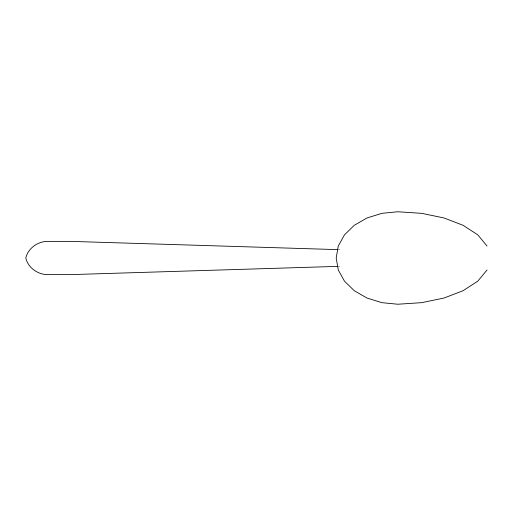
<?xml version="1.0" encoding="UTF-8"?>
<svg xmlns="http://www.w3.org/2000/svg" width="516" height="516" viewBox="0 0 516 516"><rect width="100%" height="100%" fill="white"/><g stroke="black" fill="none" stroke-linecap="round" stroke-linejoin="round"><path stroke-width="0.39" stroke-dasharray="2.58 1.94" d="M338.283 266.359L339.883 266.314M338.283 249.641L339.883 249.686"/><path stroke-width="0.77" d="M487.052 269.965L477.822 281.117L463.136 290.689L443.999 298.035L421.714 302.66L397.797 304.234L381.853 302.66L366.992 298.035L354.234 290.689L344.443 281.117L338.29 269.965L336.193 258L338.29 246.035L344.443 234.883L354.234 225.311L366.992 217.965L381.853 213.34L397.797 211.766L421.714 213.34L443.999 217.965L463.136 225.311L477.822 234.883L487.052 246.035M337.483 266.379L70.531 274.622L47.975 274.622C38.003 274.77 28.096 267.894 25.8 258C28.096 248.106 38.003 241.23 47.975 241.378L70.531 241.378L337.483 249.621"/></g></svg>
